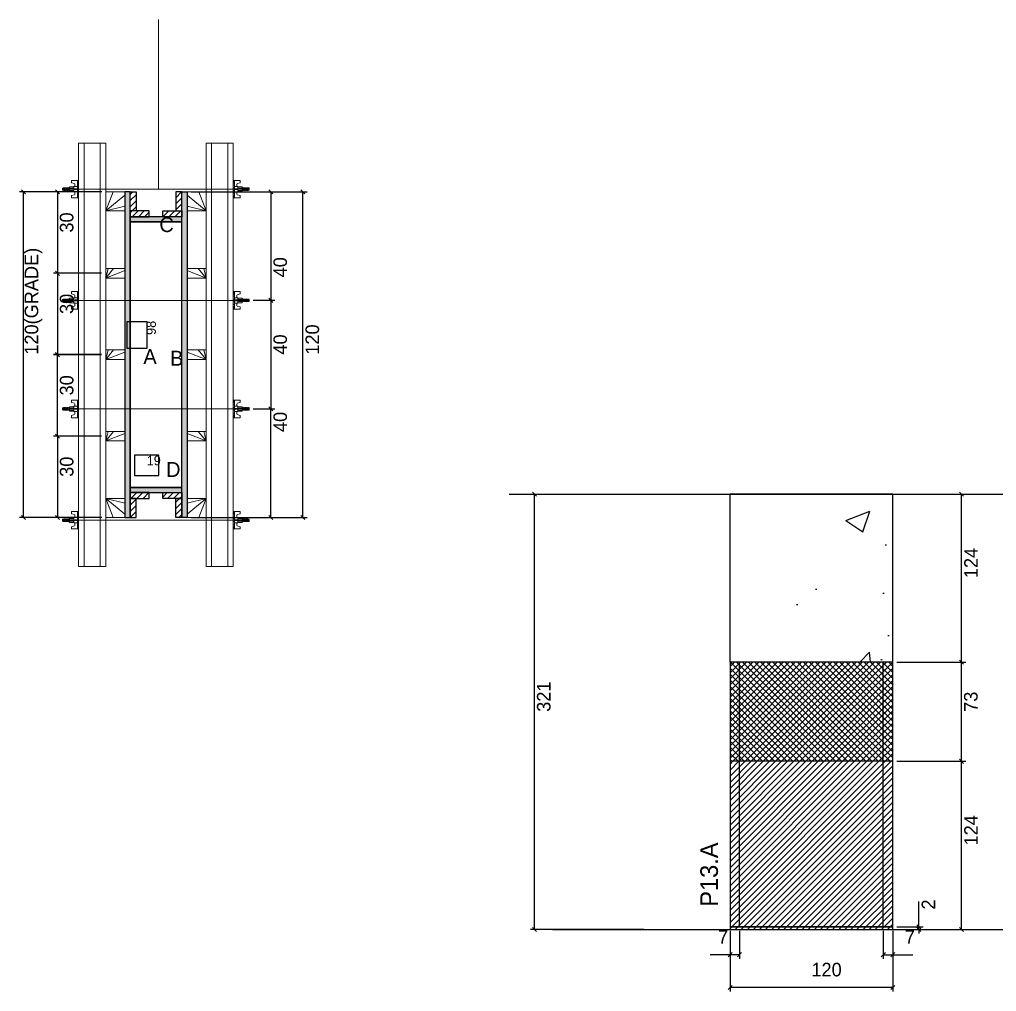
# Model space of a CAD drawing. Header units: metres. Extents: x 4483 to 5860, y 8696 to 9413.
# Drawn here: x 4483 to 5203, y 8696 to 9413 of the extents above; entities that cross this region are included whole.
import ezdxf

# ---------------------------------------------------------------- set-up
doc = ezdxf.new("R2010")
doc.units = ezdxf.units.M
for name, color, linetype in [('CHAPA', 7, 'Continuous'), ('COTA', 7, 'Continuous'), ('Hachura', 7, 'Continuous'), ('Madeira', 7, 'Continuous'), ('NIVEL 2° PAV.', 7, 'Continuous'), ('Nível', 7, 'Continuous'), ('Painéis', 7, 'Continuous'), ('Perfil Metálico', 7, 'Continuous'), ('SARR_2.2x7', 7, 'Continuous'), ('SARRAFO', 7, 'Continuous'), ('Texto Seção', 7, 'Continuous'), ('TEXTO_GERAL', 7, 'Continuous')]:
    doc.layers.add(name, color=color, linetype=linetype)

msp = doc.modelspace()

# ---------------------------------------------------------------- hatches: boundary and pattern name
at = {"layer": 'COTA'}
h = msp.add_hatch(dxfattribs=at)
h.set_pattern_fill('AR-CONC')
h.paths.add_polyline_path([(5007.03, 9063.1), (5007.03, 8939.1), (5127.03, 8939.1), (5127.03, 9063.1), (5007.03, 9063.1)])
at = {"layer": 'Hachura'}
h = msp.add_hatch(color=7, dxfattribs=at)
h.dxf.hatch_style = 1
h.paths.add_polyline_path([(4564.69, 9285.81), (4560.69, 9285.81), (4560.69, 9045.81), (4564.69, 9045.81), (4564.69, 9285.81)])
h = msp.add_hatch(color=7, dxfattribs=at)
h.dxf.hatch_style = 1
h.paths.add_polyline_path([(4564.69, 9285.81), (4560.69, 9285.81), (4560.69, 9045.81), (4564.69, 9045.81), (4564.69, 9285.81)])
h = msp.add_hatch(dxfattribs=at)
h.set_pattern_fill('ANSI31')
h.paths.add_polyline_path([(4564.69, 9271.81), (4569.09, 9271.81), (4569.09, 9285.81), (4564.69, 9285.81), (4564.69, 9271.81)])
h = msp.add_hatch(dxfattribs=at)
h.set_pattern_fill('ANSI31')
h.paths.add_polyline_path([(4602.69, 9271.81), (4598.29, 9271.81), (4598.29, 9285.81), (4602.69, 9285.81), (4602.69, 9271.81)])
h = msp.add_hatch(color=7, dxfattribs=at)
h.dxf.hatch_style = 1
h.paths.add_polyline_path([(4602.69, 9285.81), (4606.69, 9285.81), (4606.69, 9045.81), (4602.69, 9045.81), (4602.69, 9285.81)])
h = msp.add_hatch(color=7, dxfattribs=at)
h.dxf.hatch_style = 1
h.paths.add_polyline_path([(4602.69, 9285.81), (4606.69, 9285.81), (4606.69, 9045.81), (4602.69, 9045.81), (4602.69, 9285.81)])
h = msp.add_hatch(dxfattribs=at)
h.set_pattern_fill('ANSI31')
h.paths.add_polyline_path([(4564.69, 9267.41), (4564.69, 9271.81), (4578.69, 9271.81), (4578.69, 9267.41), (4564.69, 9267.41)])
h = msp.add_hatch(dxfattribs=at)
h.set_pattern_fill('ANSI31')
h.paths.add_polyline_path([(4602.69, 9267.41), (4602.69, 9271.81), (4588.69, 9271.81), (4588.69, 9267.41), (4602.69, 9267.41)])
h = msp.add_hatch(color=7, dxfattribs=at)
h.dxf.hatch_style = 1
h.paths.add_polyline_path([(4602.69, 9263.81), (4602.69, 9267.41), (4564.69, 9267.41), (4564.69, 9263.81), (4602.69, 9263.81)])
h = msp.add_hatch(color=7, dxfattribs=at)
h.dxf.hatch_style = 1
h.paths.add_polyline_path([(4602.69, 9263.81), (4602.69, 9267.41), (4564.69, 9267.41), (4564.69, 9263.81), (4602.69, 9263.81)])
h = msp.add_hatch(color=7, dxfattribs=at)
h.dxf.hatch_style = 1
h.paths.add_polyline_path([(4602.69, 9064.21), (4602.69, 9067.81), (4564.69, 9067.81), (4564.69, 9064.21), (4602.69, 9064.21)])
h = msp.add_hatch(color=7, dxfattribs=at)
h.dxf.hatch_style = 1
h.paths.add_polyline_path([(4602.69, 9064.21), (4602.69, 9067.81), (4564.69, 9067.81), (4564.69, 9064.21), (4602.69, 9064.21)])
h = msp.add_hatch(dxfattribs=at)
h.set_pattern_fill('ANSI31')
h.paths.add_polyline_path([(4564.69, 9059.81), (4564.69, 9064.21), (4578.69, 9064.21), (4578.69, 9059.81), (4564.69, 9059.81)])
h = msp.add_hatch(dxfattribs=at)
h.set_pattern_fill('ANSI31')
h.paths.add_polyline_path([(4602.69, 9059.81), (4602.69, 9064.21), (4588.69, 9064.21), (4588.69, 9059.81), (4602.69, 9059.81)])
h = msp.add_hatch(dxfattribs=at)
h.set_pattern_fill('ANSI31')
h.paths.add_polyline_path([(4564.69, 9059.81), (4569.09, 9059.81), (4569.09, 9045.81), (4564.69, 9045.81), (4564.69, 9059.81)])
h = msp.add_hatch(dxfattribs=at)
h.set_pattern_fill('ANSI31')
h.paths.add_polyline_path([(4602.69, 9059.81), (4598.29, 9059.81), (4598.29, 9045.81), (4602.69, 9045.81), (4602.69, 9059.81)])
h = msp.add_hatch(dxfattribs=at)
h.set_pattern_fill('ANSI37')
h.paths.add_polyline_path([(5007.03, 8939.1), (5007.03, 8866.1), (5127.03, 8866.1), (5127.03, 8939.1), (5007.03, 8939.1)])
h = msp.add_hatch(dxfattribs=at)
h.set_pattern_fill('ANSI31')
h.paths.add_polyline_path([(5127.03, 8866.1), (5007.03, 8866.1), (5007.03, 8742.1), (5127.03, 8742.1), (5127.03, 8866.1)])

# ---------------------------------------------------------------- linework, layer by layer
at = {"layer": 'CHAPA', "color": 1, "lineweight": 25}
for points in [[(4564.69, 9285.81), (4560.69, 9285.81), (4560.69, 9045.81), (4564.69, 9045.81)], [(4564.69, 9285.81), (4560.69, 9285.81), (4560.69, 9045.81), (4564.69, 9045.81)], [(4602.69, 9285.81), (4606.69, 9285.81), (4606.69, 9045.81), (4602.69, 9045.81)], [(4602.69, 9285.81), (4606.69, 9285.81), (4606.69, 9045.81), (4602.69, 9045.81)], [(4602.69, 9263.81), (4602.69, 9267.41), (4564.69, 9267.41), (4564.69, 9263.81)], [(4602.69, 9263.81), (4602.69, 9267.41), (4564.69, 9267.41), (4564.69, 9263.81)], [(4602.69, 9064.21), (4602.69, 9067.81), (4564.69, 9067.81), (4564.69, 9064.21)], [(4602.69, 9064.21), (4602.69, 9067.81), (4564.69, 9067.81), (4564.69, 9064.21)]]:
    msp.add_lwpolyline(points, close=True, dxfattribs=at)
at = {"layer": 'COTA', "color": 241, "lineweight": 25}
for p, q in [((4543.69, 9285.81), (4483.13, 9285.81)), ((4486.13, 9045.81), (4486.13, 9285.81)), ((4543.68, 9285.79), (4508.07, 9285.79)), ((4511.07, 9285.79), (4511.07, 9225.79)), ((4609.69, 9285.81), (4695.1, 9285.81)), ((4643.69, 9285.81), (4671.42, 9285.81)), ((4668.42, 9285.81), (4668.42, 9205.88)), ((4692.1, 9045.81), (4692.1, 9285.81)), ((4543.68, 9225.79), (4508.07, 9225.79)), ((4543.68, 9225.79), (4508.07, 9225.79)), ((4511.07, 9225.79), (4511.07, 9165.82)), ((4655.49, 9205.88), (4671.42, 9205.88)), ((4655.49, 9205.88), (4671.42, 9205.88)), ((4668.42, 9205.88), (4668.42, 9125.88)), ((4543.68, 9165.82), (4508.07, 9165.82)), ((4543.68, 9165.79), (4508.07, 9165.79)), ((4511.07, 9105.79), (4511.07, 9165.79)), ((4655.49, 9125.88), (4671.42, 9125.88)), ((4655.49, 9125.88), (4671.42, 9125.88)), ((4668.42, 9045.81), (4668.42, 9125.88)), ((4543.68, 9105.79), (4508.07, 9105.79)), ((4543.68, 9105.79), (4508.07, 9105.79)), ((4511.07, 9105.79), (4511.07, 9045.79)), ((5127.03, 9063.1), (5007.03, 9063.1)), ((5007.03, 8939.1), (5007.03, 9063.1)), ((5127.03, 8939.1), (5127.03, 9063.1)), ((4543.69, 9045.81), (4483.13, 9045.81)), ((4543.68, 9045.79), (4508.07, 9045.79)), ((4609.69, 9045.81), (4695.1, 9045.81)), ((4643.69, 9045.81), (4671.42, 9045.81))]:
    msp.add_line(p, q, dxfattribs=at)
at = {"layer": 'COTA', "color": 0, "lineweight": 25}
for p, q in [((4487.63, 9284.31), (4484.63, 9287.31)), ((4512.57, 9284.29), (4509.57, 9287.29)), ((4669.92, 9284.31), (4666.92, 9287.31)), ((4693.6, 9284.31), (4690.6, 9287.31)), ((4509.57, 9227.29), (4512.57, 9224.29)), ((4512.57, 9224.29), (4509.57, 9227.29)), ((4666.92, 9207.38), (4669.92, 9204.38)), ((4669.92, 9204.38), (4666.92, 9207.38)), ((4509.57, 9167.32), (4512.57, 9164.32)), ((4512.57, 9164.29), (4509.57, 9167.29)), ((4669.92, 9124.38), (4666.92, 9127.38)), ((4666.92, 9127.38), (4669.92, 9124.38)), ((4512.57, 9104.29), (4509.57, 9107.29)), ((4509.57, 9107.29), (4512.57, 9104.29)), ((5179.26, 9061.6), (5176.26, 9064.6)), ((4484.63, 9047.31), (4487.63, 9044.31)), ((4509.57, 9047.29), (4512.57, 9044.29)), ((4666.92, 9047.31), (4669.92, 9044.31)), ((4690.6, 9047.31), (4693.6, 9044.31)), ((5179.26, 8937.6), (5176.26, 8940.6)), ((5176.26, 8940.6), (5179.26, 8937.6)), ((5179.26, 8864.6), (5176.26, 8867.6)), ((5176.26, 8867.6), (5179.26, 8864.6)), ((5144.79, 8745.6), (5147.79, 8742.6)), ((5147.79, 8740.6), (5144.79, 8743.6)), ((5176.26, 8743.6), (5179.26, 8740.6)), ((5008.53, 8725.09), (5005.53, 8722.09)), ((5012.53, 8722.09), (5015.53, 8725.09)), ((5121.53, 8725.09), (5118.53, 8722.09)), ((5125.53, 8722.09), (5128.53, 8725.09)), ((5008.53, 8700.99), (5005.53, 8697.99)), ((5125.53, 8697.99), (5128.53, 8700.99))]:
    msp.add_line(p, q, dxfattribs=at)
at = {"layer": 'COTA', "color": 180, "lineweight": 25}
for p, q in [((4577.15, 9190.03), (4562.15, 9190.03)), ((4562.15, 9190.03), (4562.15, 9170.7)), ((4577.15, 9170.7), (4577.15, 9190.03)), ((4562.15, 9170.7), (4577.15, 9170.7)), ((4585.88, 9091.81), (4567.88, 9091.81)), ((4567.88, 9091.81), (4567.88, 9076.81)), ((4585.88, 9076.81), (4585.88, 9091.81)), ((4567.88, 9076.81), (4585.88, 9076.81))]:
    msp.add_line(p, q, dxfattribs=at)
at = {"layer": 'COTA', "color": 4, "lineweight": 25}
for p, q in [((5130.03, 9063.1), (5180.76, 9063.1)), ((5177.76, 8939.1), (5177.76, 9063.1)), ((5130.03, 8939.1), (5180.76, 8939.1)), ((5130.03, 8939.1), (5180.76, 8939.1)), ((5177.76, 8866.1), (5177.76, 8939.1)), ((5130.03, 8866.1), (5180.76, 8866.1)), ((5130.03, 8866.1), (5180.76, 8866.1)), ((5177.76, 8742.1), (5177.76, 8866.1)), ((5146.29, 8744.1), (5146.29, 8762.9)), ((5007.03, 8741.1), (5007.03, 8696.49)), ((5007.03, 8739.1), (5007.03, 8720.59)), ((5014.03, 8741.1), (5014.03, 8720.59)), ((5120.03, 8741.1), (5120.03, 8720.59)), ((5127.03, 8741.1), (5127.03, 8696.49)), ((5127.03, 8739.1), (5127.03, 8720.59)), ((5130.03, 8744.1), (5149.29, 8744.1)), ((5130.03, 8742.1), (5149.29, 8742.1)), ((5130.03, 8742.1), (5180.76, 8742.1)), ((5146.29, 8742.1), (5146.29, 8744.1)), ((5146.29, 8742.1), (5146.29, 8739.1)), ((5007.03, 8723.59), (4992.3, 8723.59)), ((5014.03, 8723.59), (5007.03, 8723.59)), ((5120.03, 8723.59), (5127.03, 8723.59)), ((5127.03, 8723.59), (5141.76, 8723.59)), ((5127.03, 8699.49), (5007.03, 8699.49))]:
    msp.add_line(p, q, dxfattribs=at)
at = {"layer": 'Hachura', "color": 0, "lineweight": 9}
for p, q in [((4521.53, 9294.26), (4521.53, 9292.58)), ((4521.53, 9292.58), (4523.75, 9292)), ((4526.69, 9294.26), (4521.56, 9294.26)), ((4525.77, 9294.12), (4526.7, 9294.12)), ((4525.77, 9293.91), (4526.7, 9293.91)), ((4525.77, 9293.57), (4526.7, 9293.57)), ((4525.77, 9293.11), (4526.7, 9293.11)), ((4525.77, 9292.27), (4526.7, 9292.27)), ((4525.79, 9294.26), (4525.79, 9281.36)), ((4525.79, 9294.26), (4525.79, 9289.1)), ((4526.69, 9281.36), (4526.69, 9294.26)), ((4640.69, 9281.36), (4640.69, 9294.26)), ((4640.69, 9294.26), (4645.83, 9294.26)), ((4641.62, 9294.12), (4640.69, 9294.12)), ((4641.62, 9293.91), (4640.69, 9293.91)), ((4641.62, 9293.57), (4640.69, 9293.57)), ((4641.62, 9293.11), (4640.69, 9293.11)), ((4641.62, 9292.27), (4640.69, 9292.27)), ((4641.6, 9294.26), (4641.6, 9281.36)), ((4641.6, 9294.26), (4641.6, 9289.1)), ((4645.85, 9292.58), (4643.64, 9292)), ((4645.85, 9294.26), (4645.85, 9292.58)), ((4515.22, 9288.85), (4514.89, 9288.52)), ((4514.89, 9288.52), (4514.89, 9287.23)), ((4515.22, 9286.91), (4514.89, 9287.23)), ((4515.54, 9288.84), (4515.21, 9288.84)), ((4515.86, 9286.91), (4515.21, 9288.2)), ((4515.78, 9286.81), (4515.21, 9287.94)), ((4515.21, 9287.42), (4515.55, 9286.75)), ((4515.21, 9287.17), (4515.34, 9286.91)), ((4515.22, 9286.91), (4515.22, 9288.85)), ((4515.54, 9288.84), (4516.5, 9286.91)), ((4515.54, 9288.84), (4516.5, 9286.91)), ((4515.63, 9288.92), (4516.71, 9286.75)), ((4515.86, 9286.91), (4516.5, 9286.91)), ((4516.94, 9286.81), (4515.87, 9288.95)), ((4516.7, 9288.84), (4516.05, 9288.84)), ((4517.02, 9286.91), (4516.05, 9288.84)), ((4516.7, 9288.84), (4517.67, 9286.91)), ((4516.79, 9288.92), (4517.87, 9286.75)), ((4517.67, 9286.91), (4517.02, 9286.91)), ((4518.1, 9286.81), (4517.03, 9288.95)), ((4517.86, 9288.84), (4517.21, 9288.84)), ((4518.18, 9286.91), (4517.21, 9288.84)), ((4517.43, 9288.84), (4517.21, 9288.84)), ((4517.86, 9288.84), (4518.83, 9286.91)), ((4517.95, 9288.92), (4519.03, 9286.75)), ((4518.39, 9286.91), (4518.18, 9286.91)), ((4519.26, 9286.81), (4518.19, 9288.95)), ((4519.02, 9288.84), (4518.37, 9288.84)), ((4519.34, 9286.91), (4518.37, 9288.84)), ((4518.39, 9286.91), (4518.83, 9286.91)), ((4519.02, 9288.84), (4519.99, 9286.91)), ((4519.34, 9286.91), (4519.99, 9286.91)), ((4519.99, 9287.68), (4519.35, 9288.95)), ((4519.99, 9287.94), (4519.54, 9288.84)), ((4519.99, 9288.84), (4519.54, 9288.84)), ((4519.99, 9286.13), (4519.99, 9289.49)), ((4519.99, 9289.49), (4523.21, 9289.49)), ((4519.99, 9288.46), (4523.21, 9288.46)), ((4519.99, 9286.91), (4523.21, 9286.91)), ((4523.21, 9286.13), (4519.99, 9286.13)), ((4520.05, 9286.13), (4520.05, 9289.49)), ((4523.21, 9289.75), (4523.21, 9285.88)), ((4525.79, 9289.75), (4523.21, 9289.75)), ((4523.21, 9285.88), (4523.21, 9286.13)), ((4523.21, 9285.88), (4523.21, 9286.13)), ((4523.21, 9285.88), (4525.79, 9285.88)), ((4525.79, 9288.12), (4523.79, 9288.12)), ((4523.79, 9287.61), (4525.79, 9287.61)), ((4523.99, 9291.69), (4523.99, 9289.75)), ((4523.99, 9283.93), (4523.99, 9285.88)), ((4525.77, 9290.85), (4526.7, 9290.85)), ((4525.79, 9287.81), (4525.79, 9289.75)), ((4525.79, 9289.1), (4525.79, 9288.46)), ((4525.79, 9287.82), (4526.69, 9287.82)), ((4526.11, 9288.77), (4525.9, 9288.77)), ((4525.92, 9286.84), (4526.35, 9286.84)), ((4526.54, 9288.77), (4526.11, 9288.77)), ((4526.69, 9282.32), (4526.69, 9290.13)), ((4641.62, 9290.85), (4640.69, 9290.85)), ((4640.69, 9282.32), (4640.69, 9290.13)), ((4641.6, 9287.82), (4640.69, 9287.82)), ((4640.84, 9288.77), (4641.28, 9288.77)), ((4641.47, 9286.84), (4641.04, 9286.84)), ((4641.28, 9288.77), (4641.49, 9288.77)), ((4641.6, 9287.81), (4641.6, 9289.75)), ((4641.6, 9289.75), (4644.18, 9289.75)), ((4641.6, 9289.1), (4641.6, 9288.46)), ((4641.6, 9288.12), (4643.6, 9288.12)), ((4643.6, 9287.61), (4641.6, 9287.61)), ((4644.18, 9285.88), (4641.6, 9285.88)), ((4643.4, 9291.69), (4643.4, 9289.75)), ((4643.4, 9283.93), (4643.4, 9285.88)), ((4644.18, 9289.75), (4644.18, 9285.88)), ((4647.4, 9289.49), (4644.18, 9289.49)), ((4647.4, 9288.46), (4644.18, 9288.46)), ((4647.4, 9286.91), (4644.18, 9286.91)), ((4644.18, 9286.14), (4647.4, 9286.14)), ((4644.18, 9285.88), (4644.18, 9286.14)), ((4644.18, 9285.88), (4644.18, 9286.14)), ((4647.33, 9286.14), (4647.33, 9289.49)), ((4647.4, 9286.14), (4647.4, 9289.49)), ((4647.4, 9287.68), (4648.03, 9288.95)), ((4648.37, 9288.84), (4647.4, 9286.91)), ((4647.4, 9287.94), (4647.85, 9288.84)), ((4647.4, 9288.84), (4647.85, 9288.84)), ((4648.05, 9286.91), (4647.4, 9286.91)), ((4648.05, 9286.91), (4649.01, 9288.84)), ((4648.13, 9286.81), (4649.2, 9288.95)), ((4649.44, 9288.92), (4648.35, 9286.75)), ((4648.37, 9288.84), (4649.01, 9288.84)), ((4649.53, 9288.84), (4648.56, 9286.91)), ((4649, 9286.91), (4648.56, 9286.91)), ((4649, 9286.91), (4649.21, 9286.91)), ((4649.21, 9286.91), (4650.17, 9288.84)), ((4649.29, 9286.81), (4650.36, 9288.95)), ((4650.6, 9288.92), (4649.52, 9286.75)), ((4649.53, 9288.84), (4650.17, 9288.84)), ((4650.69, 9288.84), (4649.72, 9286.91)), ((4649.72, 9286.91), (4650.37, 9286.91)), ((4649.96, 9288.84), (4650.17, 9288.84)), ((4650.37, 9286.91), (4651.34, 9288.84)), ((4650.45, 9286.81), (4651.52, 9288.95)), ((4651.76, 9288.92), (4650.68, 9286.75)), ((4650.69, 9288.84), (4651.34, 9288.84)), ((4651.85, 9288.84), (4650.88, 9286.91)), ((4651.85, 9288.84), (4650.88, 9286.91)), ((4651.53, 9286.91), (4650.88, 9286.91)), ((4651.53, 9286.91), (4652.17, 9288.2)), ((4651.61, 9286.81), (4652.17, 9287.94)), ((4652.17, 9287.43), (4651.84, 9286.75)), ((4651.85, 9288.84), (4652.17, 9288.84)), ((4652.17, 9287.17), (4652.04, 9286.91)), ((4652.17, 9288.85), (4652.49, 9288.52)), ((4652.17, 9286.91), (4652.17, 9288.85)), ((4652.17, 9286.91), (4652.49, 9287.23)), ((4652.49, 9288.52), (4652.49, 9287.23)), ((4521.53, 9283.04), (4523.75, 9283.62)), ((4521.53, 9281.36), (4521.53, 9283.04)), ((4525.79, 9281.36), (4521.53, 9281.36)), ((4525.77, 9284.79), (4526.69, 9284.79)), ((4525.77, 9283.35), (4526.7, 9283.35)), ((4525.77, 9282.51), (4526.7, 9282.51)), ((4525.77, 9282.05), (4526.7, 9282.05)), ((4525.77, 9281.71), (4526.7, 9281.71)), ((4525.77, 9281.5), (4526.7, 9281.5)), ((4525.79, 9281.36), (4526.69, 9281.36)), ((4641.62, 9284.79), (4640.69, 9284.79)), ((4641.62, 9283.35), (4640.69, 9283.35)), ((4641.62, 9282.51), (4640.69, 9282.51)), ((4641.62, 9282.05), (4640.69, 9282.05)), ((4641.62, 9281.71), (4640.69, 9281.71)), ((4641.62, 9281.5), (4640.69, 9281.5)), ((4641.6, 9281.36), (4640.69, 9281.36)), ((4641.6, 9281.36), (4645.85, 9281.36)), ((4645.85, 9283.04), (4643.64, 9283.62)), ((4645.85, 9281.36), (4645.85, 9283.04)), ((4515.22, 9206.84), (4514.89, 9206.52)), ((4514.89, 9206.52), (4514.89, 9205.23)), ((4515.54, 9206.84), (4515.21, 9206.84)), ((4515.86, 9204.91), (4515.21, 9206.2)), ((4515.78, 9204.81), (4515.21, 9205.94)), ((4515.22, 9204.91), (4515.22, 9206.84)), ((4515.54, 9206.84), (4516.5, 9204.91)), ((4515.54, 9206.84), (4516.5, 9204.91)), ((4515.63, 9206.92), (4516.71, 9204.75)), ((4516.94, 9204.81), (4515.87, 9206.95)), ((4516.7, 9206.84), (4516.05, 9206.84)), ((4517.02, 9204.91), (4516.05, 9206.84)), ((4516.7, 9206.84), (4517.67, 9204.91)), ((4516.79, 9206.92), (4517.87, 9204.75)), ((4518.1, 9204.81), (4517.03, 9206.95)), ((4517.86, 9206.84), (4517.21, 9206.84)), ((4518.18, 9204.91), (4517.21, 9206.84)), ((4517.43, 9206.84), (4517.21, 9206.84)), ((4517.86, 9206.84), (4518.83, 9204.91)), ((4517.95, 9206.92), (4519.03, 9204.75)), ((4519.26, 9204.81), (4518.19, 9206.95)), ((4519.02, 9206.84), (4518.37, 9206.84)), ((4519.34, 9204.91), (4518.37, 9206.84)), ((4519.02, 9206.84), (4519.99, 9204.91)), ((4519.99, 9205.68), (4519.35, 9206.95)), ((4519.99, 9205.94), (4519.54, 9206.84)), ((4519.99, 9206.84), (4519.54, 9206.84)), ((4519.99, 9204.13), (4519.99, 9207.49)), ((4519.99, 9207.49), (4523.21, 9207.49)), ((4519.99, 9206.46), (4523.21, 9206.46)), ((4520.05, 9204.13), (4520.05, 9207.49)), ((4521.53, 9212.26), (4521.53, 9210.58)), ((4521.53, 9210.58), (4523.75, 9210)), ((4526.69, 9212.26), (4521.56, 9212.26)), ((4523.21, 9207.75), (4523.21, 9203.88)), ((4525.79, 9207.75), (4523.21, 9207.75)), ((4525.79, 9206.12), (4523.79, 9206.12)), ((4523.99, 9209.69), (4523.99, 9207.75)), ((4525.77, 9212.12), (4526.7, 9212.12)), ((4525.77, 9211.91), (4526.7, 9211.91)), ((4525.77, 9211.57), (4526.7, 9211.57)), ((4525.77, 9211.11), (4526.7, 9211.11)), ((4525.77, 9210.27), (4526.7, 9210.27)), ((4525.77, 9208.85), (4526.7, 9208.85)), ((4525.79, 9212.26), (4525.79, 9199.36)), ((4525.79, 9212.26), (4525.79, 9207.1)), ((4525.79, 9205.81), (4525.79, 9207.75)), ((4525.79, 9207.1), (4525.79, 9206.46)), ((4525.79, 9205.82), (4526.69, 9205.82)), ((4526.11, 9206.77), (4525.9, 9206.77)), ((4526.54, 9206.77), (4526.11, 9206.77)), ((4526.69, 9199.36), (4526.69, 9212.26)), ((4526.69, 9200.31), (4526.69, 9208.13)), ((4640.69, 9199.36), (4640.69, 9212.26)), ((4640.69, 9212.26), (4645.83, 9212.26)), ((4641.62, 9212.12), (4640.69, 9212.12)), ((4641.62, 9211.91), (4640.69, 9211.91)), ((4641.62, 9211.57), (4640.69, 9211.57)), ((4641.62, 9211.11), (4640.69, 9211.11)), ((4641.62, 9210.27), (4640.69, 9210.27)), ((4641.62, 9208.85), (4640.69, 9208.85)), ((4640.69, 9200.32), (4640.69, 9208.13)), ((4641.6, 9205.82), (4640.69, 9205.82)), ((4640.84, 9206.77), (4641.28, 9206.77)), ((4641.28, 9206.77), (4641.49, 9206.77)), ((4641.6, 9212.26), (4641.6, 9199.36)), ((4641.6, 9212.26), (4641.6, 9207.1)), ((4641.6, 9205.81), (4641.6, 9207.75)), ((4641.6, 9207.75), (4644.18, 9207.75)), ((4641.6, 9207.1), (4641.6, 9206.46)), ((4641.6, 9206.12), (4643.6, 9206.12)), ((4643.4, 9209.69), (4643.4, 9207.75)), ((4645.85, 9210.58), (4643.64, 9210)), ((4644.18, 9207.75), (4644.18, 9203.88)), ((4647.4, 9207.49), (4644.18, 9207.49)), ((4647.4, 9206.46), (4644.18, 9206.46)), ((4645.85, 9212.26), (4645.85, 9210.58)), ((4647.33, 9204.14), (4647.33, 9207.49)), ((4647.4, 9204.14), (4647.4, 9207.49)), ((4647.4, 9205.68), (4648.03, 9206.95)), ((4648.37, 9206.84), (4647.4, 9204.91)), ((4647.4, 9205.94), (4647.85, 9206.84)), ((4647.4, 9206.84), (4647.85, 9206.84)), ((4648.05, 9204.91), (4649.01, 9206.84)), ((4648.13, 9204.81), (4649.2, 9206.95)), ((4649.44, 9206.92), (4648.35, 9204.75)), ((4648.37, 9206.84), (4649.01, 9206.84)), ((4649.53, 9206.84), (4648.56, 9204.91)), ((4649.21, 9204.91), (4650.17, 9206.84)), ((4649.29, 9204.81), (4650.36, 9206.95)), ((4650.6, 9206.92), (4649.52, 9204.75)), ((4649.53, 9206.84), (4650.17, 9206.84)), ((4650.69, 9206.84), (4649.72, 9204.91)), ((4649.96, 9206.84), (4650.17, 9206.84)), ((4650.37, 9204.91), (4651.34, 9206.84)), ((4650.45, 9204.81), (4651.52, 9206.95)), ((4651.76, 9206.92), (4650.68, 9204.75)), ((4650.69, 9206.84), (4651.34, 9206.84)), ((4651.85, 9206.84), (4650.88, 9204.91)), ((4651.85, 9206.84), (4650.88, 9204.91)), ((4651.53, 9204.91), (4652.17, 9206.2)), ((4651.61, 9204.81), (4652.17, 9205.94)), ((4651.85, 9206.84), (4652.17, 9206.84)), ((4652.17, 9206.85), (4652.49, 9206.52)), ((4652.17, 9204.91), (4652.17, 9206.85)), ((4652.49, 9206.52), (4652.49, 9205.23)), ((4515.22, 9204.91), (4514.89, 9205.23)), ((4515.21, 9205.42), (4515.55, 9204.75)), ((4515.21, 9205.17), (4515.34, 9204.91)), ((4515.86, 9204.91), (4516.5, 9204.91)), ((4517.67, 9204.91), (4517.02, 9204.91)), ((4518.39, 9204.91), (4518.18, 9204.91)), ((4518.39, 9204.91), (4518.83, 9204.91)), ((4519.34, 9204.91), (4519.99, 9204.91)), ((4519.99, 9204.91), (4523.21, 9204.91)), ((4523.21, 9204.13), (4519.99, 9204.13)), ((4521.53, 9201.04), (4523.75, 9201.62)), ((4521.53, 9199.36), (4521.53, 9201.04)), ((4525.79, 9199.36), (4521.53, 9199.36)), ((4523.21, 9203.88), (4523.21, 9204.13)), ((4523.21, 9203.88), (4523.21, 9204.13)), ((4523.21, 9203.88), (4525.79, 9203.88)), ((4523.79, 9205.61), (4525.79, 9205.61)), ((4523.99, 9201.93), (4523.99, 9203.88)), ((4525.77, 9202.79), (4526.69, 9202.79)), ((4525.77, 9201.35), (4526.7, 9201.35)), ((4525.77, 9200.51), (4526.7, 9200.51)), ((4525.77, 9200.05), (4526.7, 9200.05)), ((4525.77, 9199.71), (4526.7, 9199.71)), ((4525.77, 9199.5), (4526.7, 9199.5)), ((4525.79, 9199.36), (4526.69, 9199.36)), ((4525.92, 9204.84), (4526.35, 9204.84)), ((4641.62, 9202.79), (4640.69, 9202.79)), ((4641.62, 9201.35), (4640.69, 9201.35)), ((4641.62, 9200.51), (4640.69, 9200.51)), ((4641.62, 9200.05), (4640.69, 9200.05)), ((4641.62, 9199.71), (4640.69, 9199.71)), ((4641.62, 9199.5), (4640.69, 9199.5)), ((4641.6, 9199.36), (4640.69, 9199.36)), ((4641.47, 9204.84), (4641.04, 9204.84)), ((4643.6, 9205.61), (4641.6, 9205.61)), ((4644.18, 9203.88), (4641.6, 9203.88)), ((4641.6, 9199.36), (4645.85, 9199.36)), ((4643.4, 9201.93), (4643.4, 9203.88)), ((4645.85, 9201.04), (4643.64, 9201.62)), ((4647.4, 9204.91), (4644.18, 9204.91)), ((4644.18, 9204.14), (4647.4, 9204.14)), ((4644.18, 9203.88), (4644.18, 9204.14)), ((4644.18, 9203.88), (4644.18, 9204.14)), ((4645.85, 9199.36), (4645.85, 9201.04)), ((4648.05, 9204.91), (4647.4, 9204.91)), ((4649, 9204.91), (4648.56, 9204.91)), ((4649, 9204.91), (4649.21, 9204.91)), ((4649.72, 9204.91), (4650.37, 9204.91)), ((4651.53, 9204.91), (4650.88, 9204.91)), ((4652.17, 9205.42), (4651.84, 9204.75)), ((4652.17, 9205.17), (4652.04, 9204.91)), ((4652.17, 9204.91), (4652.49, 9205.23)), ((4515.22, 9126.84), (4514.89, 9126.52)), ((4514.89, 9126.52), (4514.89, 9125.23)), ((4515.54, 9126.84), (4515.21, 9126.84)), ((4515.22, 9124.91), (4515.22, 9126.84)), ((4515.54, 9126.84), (4516.5, 9124.91)), ((4515.54, 9126.84), (4516.5, 9124.91)), ((4515.63, 9126.92), (4516.71, 9124.75)), ((4516.94, 9124.81), (4515.87, 9126.95)), ((4516.7, 9126.84), (4516.05, 9126.84)), ((4517.02, 9124.91), (4516.05, 9126.84)), ((4516.7, 9126.84), (4517.67, 9124.91)), ((4516.79, 9126.92), (4517.87, 9124.75)), ((4518.1, 9124.81), (4517.03, 9126.95)), ((4517.86, 9126.84), (4517.21, 9126.84)), ((4518.18, 9124.91), (4517.21, 9126.84)), ((4517.43, 9126.84), (4517.21, 9126.84)), ((4517.86, 9126.84), (4518.83, 9124.91)), ((4517.95, 9126.92), (4519.03, 9124.75)), ((4519.26, 9124.81), (4518.19, 9126.95)), ((4519.02, 9126.84), (4518.37, 9126.84)), ((4519.34, 9124.91), (4518.37, 9126.84)), ((4519.02, 9126.84), (4519.99, 9124.91)), ((4519.99, 9125.68), (4519.35, 9126.95)), ((4519.99, 9125.94), (4519.54, 9126.84)), ((4519.99, 9126.84), (4519.54, 9126.84)), ((4519.99, 9124.13), (4519.99, 9127.49)), ((4519.99, 9127.49), (4523.21, 9127.49)), ((4520.05, 9124.13), (4520.05, 9127.49)), ((4521.53, 9132.26), (4521.53, 9130.58)), ((4521.53, 9130.58), (4523.75, 9130)), ((4526.69, 9132.26), (4521.56, 9132.26)), ((4523.21, 9127.75), (4523.21, 9123.88)), ((4525.79, 9127.75), (4523.21, 9127.75)), ((4523.99, 9129.69), (4523.99, 9127.75)), ((4525.77, 9132.12), (4526.7, 9132.12)), ((4525.77, 9131.91), (4526.7, 9131.91)), ((4525.77, 9131.57), (4526.7, 9131.57)), ((4525.77, 9131.11), (4526.7, 9131.11)), ((4525.77, 9130.27), (4526.7, 9130.27)), ((4525.77, 9128.85), (4526.7, 9128.85)), ((4525.79, 9132.26), (4525.79, 9119.36)), ((4525.79, 9132.26), (4525.79, 9127.1)), ((4525.79, 9125.81), (4525.79, 9127.75)), ((4525.79, 9127.1), (4525.79, 9126.46)), ((4526.11, 9126.77), (4525.9, 9126.77)), ((4526.54, 9126.77), (4526.11, 9126.77)), ((4526.69, 9119.36), (4526.69, 9132.26)), ((4526.69, 9120.31), (4526.69, 9128.13)), ((4640.69, 9119.36), (4640.69, 9132.26)), ((4640.69, 9132.26), (4645.83, 9132.26)), ((4641.62, 9132.12), (4640.69, 9132.12)), ((4641.62, 9131.91), (4640.69, 9131.91)), ((4641.62, 9131.57), (4640.69, 9131.57)), ((4641.62, 9131.11), (4640.69, 9131.11)), ((4641.62, 9130.27), (4640.69, 9130.27)), ((4641.62, 9128.85), (4640.69, 9128.85)), ((4640.69, 9120.32), (4640.69, 9128.13)), ((4640.84, 9126.77), (4641.28, 9126.77)), ((4641.28, 9126.77), (4641.49, 9126.77)), ((4641.6, 9132.26), (4641.6, 9119.36)), ((4641.6, 9132.26), (4641.6, 9127.1)), ((4641.6, 9125.81), (4641.6, 9127.75)), ((4641.6, 9127.75), (4644.18, 9127.75)), ((4641.6, 9127.1), (4641.6, 9126.46)), ((4643.4, 9129.69), (4643.4, 9127.75)), ((4645.85, 9130.58), (4643.64, 9130)), ((4644.18, 9127.75), (4644.18, 9123.88)), ((4647.4, 9127.49), (4644.18, 9127.49)), ((4645.85, 9132.26), (4645.85, 9130.58)), ((4647.33, 9124.14), (4647.33, 9127.49)), ((4647.4, 9124.14), (4647.4, 9127.49)), ((4647.4, 9125.68), (4648.03, 9126.95)), ((4648.37, 9126.84), (4647.4, 9124.91)), ((4647.4, 9125.94), (4647.85, 9126.84)), ((4647.4, 9126.84), (4647.85, 9126.84)), ((4648.05, 9124.91), (4649.01, 9126.84)), ((4648.13, 9124.81), (4649.2, 9126.95)), ((4649.44, 9126.92), (4648.35, 9124.75)), ((4648.37, 9126.84), (4649.01, 9126.84)), ((4649.53, 9126.84), (4648.56, 9124.91)), ((4649.21, 9124.91), (4650.17, 9126.84)), ((4649.29, 9124.81), (4650.36, 9126.95)), ((4650.6, 9126.92), (4649.52, 9124.75)), ((4649.53, 9126.84), (4650.17, 9126.84)), ((4650.69, 9126.84), (4649.72, 9124.91)), ((4649.96, 9126.84), (4650.17, 9126.84)), ((4650.37, 9124.91), (4651.34, 9126.84)), ((4650.45, 9124.81), (4651.52, 9126.95)), ((4651.76, 9126.92), (4650.68, 9124.75)), ((4650.69, 9126.84), (4651.34, 9126.84)), ((4651.85, 9126.84), (4650.88, 9124.91)), ((4651.85, 9126.84), (4650.88, 9124.91)), ((4651.85, 9126.84), (4652.17, 9126.84)), ((4652.17, 9126.85), (4652.49, 9126.52)), ((4652.17, 9124.91), (4652.17, 9126.85)), ((4652.49, 9126.52), (4652.49, 9125.23)), ((4515.22, 9124.91), (4514.89, 9125.23)), ((4515.86, 9124.91), (4515.21, 9126.2)), ((4515.78, 9124.81), (4515.21, 9125.94)), ((4515.21, 9125.42), (4515.55, 9124.75)), ((4515.21, 9125.17), (4515.34, 9124.91)), ((4515.86, 9124.91), (4516.5, 9124.91)), ((4517.67, 9124.91), (4517.02, 9124.91)), ((4518.39, 9124.91), (4518.18, 9124.91)), ((4518.39, 9124.91), (4518.83, 9124.91)), ((4519.34, 9124.91), (4519.99, 9124.91)), ((4519.99, 9126.46), (4523.21, 9126.46)), ((4519.99, 9124.91), (4523.21, 9124.91)), ((4523.21, 9124.13), (4519.99, 9124.13)), ((4521.53, 9121.04), (4523.75, 9121.62)), ((4521.53, 9119.36), (4521.53, 9121.04)), ((4525.79, 9119.36), (4521.53, 9119.36)), ((4523.21, 9123.88), (4523.21, 9124.13)), ((4523.21, 9123.88), (4523.21, 9124.13)), ((4523.21, 9123.88), (4525.79, 9123.88)), ((4525.79, 9126.12), (4523.79, 9126.12)), ((4523.79, 9125.61), (4525.79, 9125.61)), ((4523.99, 9121.93), (4523.99, 9123.88)), ((4525.77, 9122.79), (4526.69, 9122.79)), ((4525.77, 9121.35), (4526.7, 9121.35)), ((4525.77, 9120.51), (4526.7, 9120.51)), ((4525.77, 9120.05), (4526.7, 9120.05)), ((4525.77, 9119.71), (4526.7, 9119.71)), ((4525.77, 9119.5), (4526.7, 9119.5)), ((4525.79, 9125.82), (4526.69, 9125.82)), ((4525.79, 9119.36), (4526.69, 9119.36)), ((4525.92, 9124.84), (4526.35, 9124.84)), ((4641.6, 9125.82), (4640.69, 9125.82)), ((4641.62, 9122.79), (4640.69, 9122.79)), ((4641.62, 9121.35), (4640.69, 9121.35)), ((4641.62, 9120.51), (4640.69, 9120.51)), ((4641.62, 9120.05), (4640.69, 9120.05)), ((4641.62, 9119.71), (4640.69, 9119.71)), ((4641.62, 9119.5), (4640.69, 9119.5)), ((4641.6, 9119.36), (4640.69, 9119.36)), ((4641.47, 9124.84), (4641.04, 9124.84)), ((4641.6, 9126.12), (4643.6, 9126.12)), ((4643.6, 9125.61), (4641.6, 9125.61)), ((4644.18, 9123.88), (4641.6, 9123.88)), ((4641.6, 9119.36), (4645.85, 9119.36)), ((4643.4, 9121.93), (4643.4, 9123.88)), ((4645.85, 9121.04), (4643.64, 9121.62)), ((4647.4, 9126.46), (4644.18, 9126.46)), ((4647.4, 9124.91), (4644.18, 9124.91)), ((4644.18, 9124.14), (4647.4, 9124.14)), ((4644.18, 9123.88), (4644.18, 9124.14)), ((4644.18, 9123.88), (4644.18, 9124.14)), ((4645.85, 9119.36), (4645.85, 9121.04)), ((4648.05, 9124.91), (4647.4, 9124.91)), ((4649, 9124.91), (4648.56, 9124.91)), ((4649, 9124.91), (4649.21, 9124.91)), ((4649.72, 9124.91), (4650.37, 9124.91)), ((4651.53, 9124.91), (4650.88, 9124.91)), ((4651.53, 9124.91), (4652.17, 9126.2)), ((4651.61, 9124.81), (4652.17, 9125.94)), ((4652.17, 9125.42), (4651.84, 9124.75)), ((4652.17, 9125.17), (4652.04, 9124.91)), ((4652.17, 9124.91), (4652.49, 9125.23)), ((4525.79, 9050.26), (4521.53, 9050.26)), ((4521.53, 9050.26), (4521.53, 9048.58)), ((4521.53, 9048.58), (4523.75, 9048)), ((4523.99, 9047.69), (4523.99, 9045.74)), ((4525.77, 9050.12), (4526.7, 9050.12)), ((4525.77, 9049.91), (4526.7, 9049.91)), ((4525.77, 9049.57), (4526.7, 9049.57)), ((4525.77, 9049.11), (4526.7, 9049.11)), ((4525.77, 9048.27), (4526.7, 9048.27)), ((4525.79, 9037.36), (4525.79, 9050.26)), ((4525.79, 9050.26), (4526.69, 9050.26)), ((4526.69, 9050.26), (4526.69, 9037.36)), ((4526.69, 9049.31), (4526.69, 9041.49)), ((4640.69, 9050.26), (4640.69, 9037.36)), ((4641.6, 9050.26), (4640.69, 9050.26)), ((4641.62, 9050.12), (4640.69, 9050.12)), ((4641.62, 9049.91), (4640.69, 9049.91)), ((4641.62, 9049.57), (4640.69, 9049.57)), ((4640.69, 9049.3), (4640.69, 9041.49)), ((4641.62, 9049.11), (4640.69, 9049.11)), ((4641.62, 9048.27), (4640.69, 9048.27)), ((4641.6, 9037.36), (4641.6, 9050.26)), ((4641.6, 9050.26), (4645.85, 9050.26)), ((4643.4, 9047.69), (4643.4, 9045.74)), ((4645.85, 9048.58), (4643.64, 9048)), ((4645.85, 9050.26), (4645.85, 9048.58)), ((4515.22, 9044.71), (4514.89, 9044.39)), ((4514.89, 9043.1), (4514.89, 9044.39)), ((4515.22, 9042.77), (4514.89, 9043.1)), ((4515.21, 9044.2), (4515.55, 9044.87)), ((4515.78, 9044.81), (4515.21, 9043.68)), ((4515.21, 9044.45), (4515.34, 9044.71)), ((4515.86, 9044.71), (4515.21, 9043.42)), ((4515.54, 9042.78), (4515.21, 9042.78)), ((4515.22, 9044.71), (4515.22, 9042.77)), ((4515.54, 9042.78), (4516.5, 9044.71)), ((4515.54, 9042.78), (4516.5, 9044.71)), ((4515.63, 9042.7), (4516.71, 9044.87)), ((4515.86, 9044.71), (4516.5, 9044.71)), ((4516.94, 9044.81), (4515.87, 9042.67)), ((4517.02, 9044.71), (4516.05, 9042.78)), ((4516.7, 9042.78), (4516.05, 9042.78)), ((4516.7, 9042.78), (4517.67, 9044.71)), ((4516.79, 9042.7), (4517.87, 9044.87)), ((4517.67, 9044.71), (4517.02, 9044.71)), ((4518.1, 9044.81), (4517.03, 9042.67)), ((4518.18, 9044.71), (4517.21, 9042.78)), ((4517.86, 9042.78), (4517.21, 9042.78)), ((4517.43, 9042.78), (4517.21, 9042.78)), ((4517.86, 9042.78), (4518.83, 9044.71)), ((4517.95, 9042.7), (4519.03, 9044.87)), ((4518.39, 9044.71), (4518.18, 9044.71)), ((4519.26, 9044.81), (4518.19, 9042.67)), ((4519.34, 9044.71), (4518.37, 9042.78)), ((4519.02, 9042.78), (4518.37, 9042.78)), ((4518.39, 9044.71), (4518.83, 9044.71)), ((4519.02, 9042.78), (4519.99, 9044.71)), ((4519.34, 9044.71), (4519.99, 9044.71)), ((4519.99, 9043.94), (4519.35, 9042.67)), ((4519.99, 9043.68), (4519.54, 9042.78)), ((4519.99, 9042.78), (4519.54, 9042.78)), ((4519.99, 9045.49), (4519.99, 9042.13)), ((4523.21, 9045.49), (4519.99, 9045.49)), ((4519.99, 9044.71), (4523.21, 9044.71)), ((4519.99, 9043.16), (4523.21, 9043.16)), ((4519.99, 9042.13), (4523.21, 9042.13)), ((4520.05, 9045.49), (4520.05, 9042.13)), ((4523.21, 9041.87), (4523.21, 9045.74)), ((4523.21, 9045.74), (4525.79, 9045.74)), ((4523.21, 9045.74), (4523.21, 9045.49)), ((4523.21, 9045.74), (4523.21, 9045.49)), ((4525.79, 9041.87), (4523.21, 9041.87)), ((4523.79, 9044.01), (4525.79, 9044.01)), ((4525.79, 9043.5), (4523.79, 9043.5)), ((4523.99, 9039.93), (4523.99, 9041.87)), ((4525.77, 9046.83), (4526.69, 9046.83)), ((4525.77, 9040.77), (4526.7, 9040.77)), ((4525.79, 9043.81), (4525.79, 9041.87)), ((4525.79, 9043.8), (4526.69, 9043.8)), ((4525.79, 9042.52), (4525.79, 9043.16)), ((4525.79, 9037.36), (4525.79, 9042.52)), ((4526.11, 9042.85), (4525.9, 9042.85)), ((4525.92, 9044.78), (4526.35, 9044.78)), ((4526.54, 9042.85), (4526.11, 9042.85)), ((4641.62, 9046.83), (4640.69, 9046.83)), ((4641.6, 9043.8), (4640.69, 9043.8)), ((4641.62, 9040.77), (4640.69, 9040.77)), ((4640.84, 9042.85), (4641.28, 9042.85)), ((4641.47, 9044.78), (4641.04, 9044.78)), ((4641.28, 9042.85), (4641.49, 9042.85)), ((4644.18, 9045.74), (4641.6, 9045.74)), ((4643.6, 9044.01), (4641.6, 9044.01)), ((4641.6, 9043.81), (4641.6, 9041.87)), ((4641.6, 9043.5), (4643.6, 9043.5)), ((4641.6, 9042.52), (4641.6, 9043.16)), ((4641.6, 9037.36), (4641.6, 9042.52)), ((4641.6, 9041.87), (4644.18, 9041.87)), ((4643.4, 9039.93), (4643.4, 9041.87)), ((4644.18, 9041.87), (4644.18, 9045.74)), ((4644.18, 9045.74), (4644.18, 9045.48)), ((4644.18, 9045.74), (4644.18, 9045.48)), ((4644.18, 9045.48), (4647.4, 9045.48)), ((4647.4, 9044.71), (4644.18, 9044.71)), ((4647.4, 9043.16), (4644.18, 9043.16)), ((4647.4, 9042.13), (4644.18, 9042.13)), ((4647.33, 9045.48), (4647.33, 9042.13)), ((4647.4, 9045.48), (4647.4, 9042.13)), ((4648.05, 9044.71), (4647.4, 9044.71)), ((4648.37, 9042.78), (4647.4, 9044.71)), ((4647.4, 9043.94), (4648.03, 9042.67)), ((4647.4, 9043.68), (4647.85, 9042.78)), ((4647.4, 9042.78), (4647.85, 9042.78)), ((4648.05, 9044.71), (4649.01, 9042.78)), ((4648.13, 9044.81), (4649.2, 9042.67)), ((4649.44, 9042.7), (4648.35, 9044.87)), ((4648.37, 9042.78), (4649.01, 9042.78)), ((4649, 9044.71), (4648.56, 9044.71)), ((4649.53, 9042.78), (4648.56, 9044.71)), ((4649, 9044.71), (4649.21, 9044.71)), ((4649.21, 9044.71), (4650.17, 9042.78)), ((4649.29, 9044.81), (4650.36, 9042.67)), ((4650.6, 9042.7), (4649.52, 9044.87)), ((4649.53, 9042.78), (4650.17, 9042.78)), ((4649.72, 9044.71), (4650.37, 9044.71)), ((4650.69, 9042.78), (4649.72, 9044.71)), ((4649.96, 9042.78), (4650.17, 9042.78)), ((4650.37, 9044.71), (4651.34, 9042.78)), ((4650.45, 9044.81), (4651.52, 9042.67)), ((4651.76, 9042.7), (4650.68, 9044.87)), ((4650.69, 9042.78), (4651.34, 9042.78)), ((4651.85, 9042.78), (4650.88, 9044.71)), ((4651.53, 9044.71), (4650.88, 9044.71)), ((4651.85, 9042.78), (4650.88, 9044.71)), ((4651.53, 9044.71), (4652.17, 9043.42)), ((4651.61, 9044.81), (4652.17, 9043.68)), ((4652.17, 9044.2), (4651.84, 9044.87)), ((4651.85, 9042.78), (4652.17, 9042.78)), ((4652.17, 9044.45), (4652.04, 9044.71)), ((4652.17, 9044.71), (4652.49, 9044.39)), ((4652.17, 9044.71), (4652.17, 9042.77)), ((4652.17, 9042.77), (4652.49, 9043.1)), ((4652.49, 9043.1), (4652.49, 9044.39)), ((4521.53, 9039.04), (4523.75, 9039.62)), ((4521.53, 9037.36), (4521.53, 9039.04)), ((4526.69, 9037.36), (4521.56, 9037.36)), ((4525.77, 9039.35), (4526.7, 9039.35)), ((4525.77, 9038.51), (4526.7, 9038.51)), ((4525.77, 9038.05), (4526.7, 9038.05)), ((4525.77, 9037.71), (4526.7, 9037.71)), ((4525.77, 9037.5), (4526.7, 9037.5)), ((4641.62, 9039.35), (4640.69, 9039.35)), ((4641.62, 9038.51), (4640.69, 9038.51)), ((4641.62, 9038.05), (4640.69, 9038.05)), ((4641.62, 9037.71), (4640.69, 9037.71)), ((4641.62, 9037.5), (4640.69, 9037.5)), ((4640.69, 9037.36), (4645.83, 9037.36)), ((4645.85, 9039.04), (4643.64, 9039.62)), ((4645.85, 9037.36), (4645.85, 9039.04))]:
    msp.add_line(p, q, dxfattribs=at)
at = {"layer": 'Hachura', "color": 251, "lineweight": 9}
for p, q in [((4651.49, 9287.81), (4519.69, 9287.82)), ((4651.49, 9205.81), (4519.69, 9205.82)), ((4651.49, 9125.81), (4519.69, 9125.82)), ((4651.49, 9043.81), (4519.69, 9043.8))]:
    msp.add_line(p, q, dxfattribs=at)
at = {"layer": 'Madeira', "color": 126, "lineweight": 18}
for p, q in [((4546.7, 9271.79), (4552.11, 9285.79)), ((4620.69, 9271.79), (4615.28, 9285.79)), ((4546.7, 9271.79), (4560.69, 9283.32)), ((4620.69, 9271.79), (4606.7, 9283.32)), ((4546.7, 9271.79), (4560.69, 9275.29)), ((4620.69, 9271.79), (4606.69, 9275.29)), ((4546.69, 9222.29), (4552.44, 9229.3)), ((4546.69, 9222.29), (4548.42, 9229.3)), ((4546.69, 9222.29), (4560.68, 9227.74)), ((4620.7, 9222.29), (4606.71, 9227.74)), ((4620.7, 9222.29), (4614.95, 9229.3)), ((4620.7, 9222.29), (4618.97, 9229.3)), ((4546.69, 9162.29), (4552.44, 9169.3)), ((4546.69, 9162.29), (4548.42, 9169.3)), ((4546.69, 9162.29), (4560.68, 9167.74)), ((4620.7, 9162.29), (4606.71, 9167.74)), ((4620.7, 9162.29), (4614.95, 9169.3)), ((4620.7, 9162.29), (4618.97, 9169.3)), ((4546.69, 9102.29), (4552.44, 9109.3)), ((4546.69, 9102.29), (4548.42, 9109.3)), ((4546.69, 9102.29), (4560.68, 9107.74)), ((4620.7, 9102.29), (4606.71, 9107.74)), ((4620.7, 9102.29), (4614.95, 9109.3)), ((4620.7, 9102.29), (4618.97, 9109.3)), ((4546.68, 9059.79), (4560.69, 9048.29)), ((4546.68, 9059.79), (4560.68, 9056.33)), ((4546.68, 9059.79), (4552.12, 9045.8)), ((4620.71, 9059.79), (4606.7, 9048.29)), ((4620.71, 9059.79), (4606.71, 9056.33)), ((4620.71, 9059.79), (4615.27, 9045.8))]:
    msp.add_line(p, q, dxfattribs=at)
for points in [[(4546.68, 9045.79), (4560.68, 9045.81), (4560.68, 9285.8), (4546.68, 9285.79)], [(4546.7, 9271.79), (4560.7, 9271.8), (4560.68, 9285.8), (4546.68, 9285.79)], [(4620.69, 9271.79), (4606.69, 9271.8), (4606.71, 9285.8), (4620.71, 9285.79)], [(4620.71, 9045.79), (4606.71, 9045.81), (4606.71, 9285.8), (4620.71, 9285.79)], [(4546.69, 9222.29), (4546.68, 9229.29), (4560.68, 9229.31), (4560.69, 9222.31)], [(4620.7, 9222.29), (4620.71, 9229.29), (4606.71, 9229.31), (4606.7, 9222.31)], [(4546.69, 9162.29), (4546.68, 9169.29), (4560.68, 9169.31), (4560.69, 9162.31)], [(4620.7, 9162.29), (4620.71, 9169.29), (4606.71, 9169.31), (4606.7, 9162.31)], [(4546.69, 9102.29), (4546.68, 9109.29), (4560.68, 9109.31), (4560.69, 9102.31)], [(4620.7, 9102.29), (4620.71, 9109.29), (4606.71, 9109.31), (4606.7, 9102.31)], [(4546.68, 9059.79), (4560.68, 9059.81), (4560.69, 9045.81), (4546.69, 9045.79)], [(4620.71, 9059.79), (4606.71, 9059.81), (4606.69, 9045.81), (4620.69, 9045.79)]]:
    msp.add_lwpolyline(points, close=True, dxfattribs=at)
at = {"layer": 'NIVEL 2° PAV.', "color": 4, "lineweight": 25}
for p, q in [((4859.7, 9063.1), (4865.86, 9063.1)), ((4862.86, 8742.1), (4862.86, 9063.1)), ((4943.4, 8742.1), (4859.86, 8742.1))]:
    msp.add_line(p, q, dxfattribs=at)
at = {"layer": 'NIVEL 2° PAV.', "color": 0, "lineweight": 25}
for p, q in [((4864.36, 9061.6), (4861.36, 9064.6)), ((4861.36, 8743.6), (4864.36, 8740.6))]:
    msp.add_line(p, q, dxfattribs=at)
at = {"layer": 'Nível', "color": 4, "lineweight": 25}
for p, q in [((4844.22, 9063.1), (5786.24, 9063.1)), ((4876.03, 8742.1), (5786.24, 8742.1))]:
    msp.add_line(p, q, dxfattribs=at)
at = {"layer": 'Painéis', "color": 200, "lineweight": 25}
for p, q in [((5007.03, 8939.1), (5007.03, 8742.1)), ((5127.03, 8939.1), (5007.03, 8939.1)), ((5127.03, 8742.1), (5127.03, 8939.1)), ((5127.03, 8866.1), (5007.03, 8866.1)), ((5007.03, 8744.1), (5127.03, 8744.1))]:
    msp.add_line(p, q, dxfattribs=at)
for points in [[(4564.69, 9067.81), (4602.69, 9067.81), (4602.69, 9263.81), (4564.69, 9263.81)], [(5127.03, 8744.1), (5007.03, 8744.1), (5007.03, 8742.1), (5127.03, 8742.1)]]:
    msp.add_lwpolyline(points, close=True, dxfattribs=at)
at = {"layer": 'Perfil Metálico', "color": 224, "lineweight": 18}
for points in [[(4526.69, 9321.81), (4546.69, 9321.81), (4546.69, 9009.81), (4526.69, 9009.81)], [(4542.69, 9009.81), (4530.69, 9009.81), (4530.69, 9321.81), (4542.69, 9321.81)], [(4640.69, 9321.81), (4620.69, 9321.81), (4620.69, 9009.81), (4640.69, 9009.81)], [(4624.69, 9009.81), (4636.69, 9009.81), (4636.69, 9321.81), (4624.69, 9321.81)]]:
    msp.add_lwpolyline(points, close=True, dxfattribs=at)
at = {"layer": 'SARR_2.2x7', "color": 40, "lineweight": 25}
for p, q in [((5014.03, 8866.1), (5014.03, 8939.1)), ((5120.03, 8866.1), (5120.03, 8939.1)), ((5014.03, 8744.1), (5014.03, 8866.1)), ((5120.03, 8744.1), (5120.03, 8866.1))]:
    msp.add_line(p, q, dxfattribs=at)
at = {"layer": 'SARRAFO', "color": 251, "lineweight": 25}
for points in [[(4569.09, 9285.81), (4569.09, 9271.81), (4564.69, 9271.81), (4564.69, 9285.81)], [(4598.29, 9285.81), (4598.29, 9271.81), (4602.69, 9271.81), (4602.69, 9285.81)], [(4578.69, 9271.81), (4564.69, 9271.81), (4564.69, 9267.41), (4578.69, 9267.41)], [(4588.69, 9271.81), (4602.69, 9271.81), (4602.69, 9267.41), (4588.69, 9267.41)], [(4578.69, 9064.21), (4564.69, 9064.21), (4564.69, 9059.81), (4578.69, 9059.81)], [(4588.69, 9064.21), (4602.69, 9064.21), (4602.69, 9059.81), (4588.69, 9059.81)], [(4569.09, 9045.81), (4569.09, 9059.81), (4564.69, 9059.81), (4564.69, 9045.81)], [(4598.29, 9045.81), (4598.29, 9059.81), (4602.69, 9059.81), (4602.69, 9045.81)]]:
    msp.add_lwpolyline(points, close=True, dxfattribs=at)
at = {"layer": 'Texto Seção', "color": 252, "lineweight": 15}
msp.add_line((4585.59, 9287.81), (4585.59, 9412.81), dxfattribs=at)

# ---------------------------------------------------------------- texts
at = {"layer": 'COTA', "color": 241, "lineweight": 25}
for s, p in [('30', (4522.85, 9255.79)), ('120(GRADE)', (4496.91, 9165.81)), ('40', (4680.32, 9222.81)), ('30', (4522.85, 9195.81)), ('120', (4704, 9165.81)), ('40', (4680.32, 9165.88)), ('30', (4522.85, 9135.79)), ('40', (4680.32, 9108.81)), ('30', (4522.85, 9075.79))]:
    msp.add_text(s, height=10, rotation=90, dxfattribs=at).set_placement(p)
at = {"layer": 'COTA', "color": 1, "lineweight": 25}
msp.add_text('98', height=7, rotation=90, dxfattribs=at).set_placement((4583.65, 9180.36))
msp.add_text('19', height=7, dxfattribs=at).set_placement((4576.88, 9084.31))
at = {"layer": 'COTA', "color": 240, "lineweight": 25}
for s, p in [('124', (5189.68, 9001.1)), ('73', (5189.54, 8902.6)), ('124', (5189.68, 8804.1)), ('2', (5158.29, 8756.85))]:
    msp.add_text(s, height=10, rotation=90, dxfattribs=at).set_placement(p)
for s, p in [('7', (4998.17, 8731.66)), ('7', (5135.9, 8731.66)), ('120', (5067.03, 8707.59))]:
    msp.add_text(s, height=10, dxfattribs=at).set_placement(p)
at = {"layer": 'NIVEL 2° PAV.', "color": 240, "lineweight": 25}
msp.add_text('321', height=10, rotation=90, dxfattribs=at).set_placement((4874.64, 8902.6))
at = {"layer": 'Texto Seção', "color": 7, "lineweight": 15}
msp.add_text('P13.A', height=13, rotation=90, dxfattribs=at).set_placement((4998.09, 8758.93))
at = {"layer": 'TEXTO_GERAL', "color": 7, "lineweight": 25}
for s, p in [('C', (4586.22, 9256.19)), ('A', (4574.44, 9158.93)), ('B', (4594.18, 9157.71)), ('D', (4591.19, 9075.7))]:
    msp.add_text(s, height=11, dxfattribs=at).set_placement(p)

doc.saveas('drawing.dxf')
